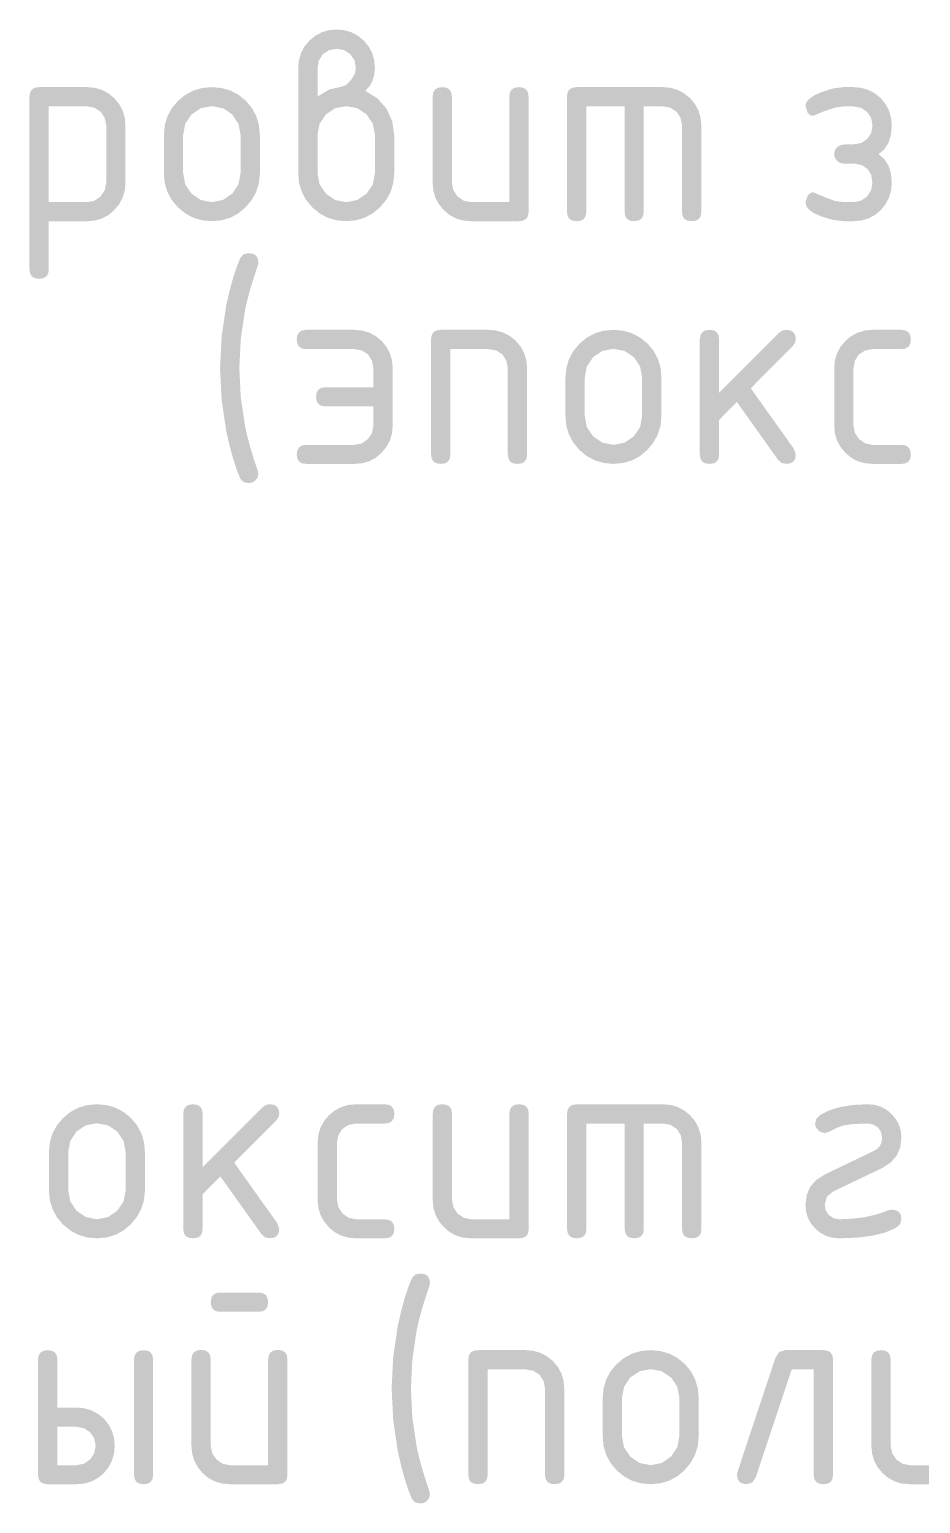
# Model space of a CAD drawing. Header units: millimetres. Extents: x 0 to 1189, y 0 to 841.
# Drawn here: x 1118.94 to 1133.01, y 693.88 to 717.15 of the extents above; entities that cross this region are included whole.
import ezdxf

# ---------------------------------------------------------------- set-up
doc = ezdxf.new("R2010")
doc.units = ezdxf.units.MM

msp = doc.modelspace()

# ---------------------------------------------------------------- hatches: boundary and pattern name
h = msp.add_hatch(color=7)
h.paths.add_polyline_path([(1123.490811, 716.096524), (1123.67471, 716.20725), (1123.842486, 716.244801), (1123.93385, 716.272293), (1124.016119, 716.350635), (1124.076546, 716.450129), (1124.096045, 716.549623), (1124.073996, 716.66717), (1124.007299, 716.7657), (1123.909045, 716.829985), (1123.791774, 716.850036), (1123.674021, 716.828332), (1123.575698, 716.7657), (1123.512584, 716.66717), (1123.490811, 716.549623)])
h.paths.add_polyline_path([(1124.244322, 716.18527), (1124.432286, 716.071237), (1124.57891, 715.906355), (1124.670549, 715.706677), (1124.701831, 715.49129), (1124.701831, 714.881646), (1124.687551, 714.731069), (1124.645055, 714.591087), (1124.574862, 714.462989), (1124.477486, 714.348069), (1124.362566, 714.251383), (1124.234469, 714.182705), (1124.094486, 714.141725), (1123.94391, 714.128135), (1123.791412, 714.141725), (1123.651214, 714.182705), (1123.523005, 714.251383), (1123.406475, 714.348069), (1123.309469, 714.46485), (1123.240628, 714.59274), (1123.199588, 714.731689), (1123.185989, 714.881646), (1123.185989, 716.549623), (1123.197142, 716.671786), (1123.230568, 716.784441), (1123.286215, 716.887587), (1123.364031, 716.981225), (1123.456988, 717.056724), (1123.558679, 717.111036), (1123.669981, 717.143851), (1123.791774, 717.154858), (1123.913937, 717.14379), (1124.026592, 717.110554), (1124.129738, 717.055096), (1124.223376, 716.977366), (1124.298642, 716.885959), (1124.35298, 716.783959), (1124.385924, 716.671726), (1124.397009, 716.549623), (1124.387491, 716.440836), (1124.358906, 716.343675), (1124.3112, 716.258401)])
h.paths.add_polyline_path([(1124.397009, 714.886056), (1124.397009, 715.49129), (1124.364694, 715.664854), (1124.265819, 715.8132), (1124.11892, 715.912074), (1123.94391, 715.944389), (1123.768899, 715.912074), (1123.622, 715.8132), (1123.523126, 715.664854), (1123.490811, 715.49129), (1123.490811, 714.886056), (1123.523126, 714.709184), (1123.622, 714.564146), (1123.768899, 714.463067), (1123.94391, 714.428547), (1124.11892, 714.463067), (1124.265819, 714.564146), (1124.364694, 714.710631)])
h = msp.add_hatch(color=7)
h.paths.add_polyline_path([(1118.942348, 716.096524), (1118.951865, 716.160853), (1118.980451, 716.20725), (1119.028157, 716.235353), (1119.095034, 716.244801), (1119.852404, 716.244801), (1119.974817, 716.233717), (1120.087153, 716.200773), (1120.18905, 716.146435), (1120.280147, 716.071168), (1120.357963, 715.977531), (1120.41361, 715.874385), (1120.447036, 715.76173), (1120.45819, 715.639567), (1120.45819, 714.733369), (1120.447036, 714.611206), (1120.41361, 714.498551), (1120.357963, 714.395405), (1120.280147, 714.301767), (1120.18905, 714.22464), (1120.087153, 714.170509), (1119.974817, 714.138599), (1119.852404, 714.128135), (1119.24717, 714.128135), (1119.24717, 713.366355), (1119.237661, 713.302027), (1119.209136, 713.25563), (1119.161594, 713.227526), (1119.095034, 713.218078), (1119.028157, 713.227526), (1118.980451, 713.25563), (1118.951865, 713.302027), (1118.942348, 713.366355)])
h.paths.add_polyline_path([(1119.24717, 715.939979), (1119.24717, 714.428547), (1119.852404, 714.428547), (1119.967953, 714.450871), (1120.064071, 714.517844), (1120.131044, 714.616098), (1120.153368, 714.733369), (1120.153368, 715.639567), (1120.131595, 715.756838), (1120.068481, 715.855092), (1119.970158, 715.91986), (1119.852404, 715.939979)])
h = msp.add_hatch(color=7)
h.paths.add_polyline_path([(1121.064168, 714.881646), (1121.064168, 715.48688), (1121.077768, 715.639386), (1121.118807, 715.779644), (1121.187649, 715.908017), (1121.284654, 716.024866), (1121.401185, 716.121553), (1121.529394, 716.190231), (1121.669592, 716.23121), (1121.822089, 716.244801), (1121.974586, 716.231271), (1122.114785, 716.190713), (1122.242994, 716.123181), (1122.359524, 716.028725), (1122.456529, 715.912126), (1122.525371, 715.783434), (1122.566411, 715.641927), (1122.58001, 715.48688), (1122.58001, 714.881646), (1122.56573, 714.731689), (1122.523235, 714.59274), (1122.453041, 714.46485), (1122.355666, 714.348069), (1122.240746, 714.251383), (1122.112649, 714.182705), (1121.972666, 714.141725), (1121.822089, 714.128135), (1121.669592, 714.141725), (1121.529394, 714.182705), (1121.401185, 714.251383), (1121.284654, 714.348069), (1121.187649, 714.46485), (1121.118807, 714.59274), (1121.077768, 714.731689)])
h.paths.add_polyline_path([(1122.275188, 714.886056), (1122.275188, 715.49129), (1122.242873, 715.664854), (1122.143999, 715.8132), (1121.9971, 715.912074), (1121.822089, 715.944389), (1121.647078, 715.912074), (1121.500179, 715.8132), (1121.401305, 715.664854), (1121.36899, 715.49129), (1121.36899, 714.886056), (1121.401305, 714.709184), (1121.500179, 714.564146), (1121.647078, 714.463067), (1121.822089, 714.428547), (1121.9971, 714.463067), (1122.143999, 714.564146), (1122.242873, 714.710631)])
h = msp.add_hatch(color=7)
h.dxf.hatch_style = 2
h.paths.add_polyline_path([(1126.823651, 716.096524), (1126.823651, 714.276411), (1126.814134, 714.210223), (1126.785548, 714.164032), (1126.737842, 714.136963), (1126.670964, 714.128135), (1125.913595, 714.128135), (1125.791182, 714.138599), (1125.678846, 714.170509), (1125.576948, 714.22464), (1125.485852, 714.301767), (1125.408035, 714.394785), (1125.352389, 714.496898), (1125.318962, 714.609346), (1125.307809, 714.733369), (1125.307809, 716.096524), (1125.317326, 716.160853), (1125.345912, 716.20725), (1125.393618, 716.235353), (1125.460496, 716.244801), (1125.527055, 716.235353), (1125.574597, 716.20725), (1125.603123, 716.160853), (1125.612631, 716.096524), (1125.612631, 714.733369), (1125.634955, 714.617752), (1125.701928, 714.517844), (1125.7997, 714.450871), (1125.913595, 714.428547), (1126.518829, 714.428547), (1126.518829, 716.096524), (1126.528337, 716.160853), (1126.556863, 716.20725), (1126.604405, 716.235353), (1126.670964, 716.244801), (1126.737842, 716.235353), (1126.785548, 716.20725), (1126.814134, 716.160853)])
h = msp.add_hatch(color=7)
h.dxf.hatch_style = 2
h.paths.add_polyline_path([(1127.582316, 716.244801), (1128.945471, 716.244801), (1129.066945, 716.233717), (1129.178084, 716.200773), (1129.279715, 716.146435), (1129.372663, 716.071168), (1129.450479, 715.977531), (1129.506126, 715.874385), (1129.539552, 715.76173), (1129.550706, 715.639567), (1129.550706, 714.276411), (1129.541189, 714.210223), (1129.512603, 714.164032), (1129.464897, 714.136963), (1129.398019, 714.128135), (1129.33146, 714.136963), (1129.283918, 714.164032), (1129.255392, 714.210223), (1129.245884, 714.276411), (1129.245884, 715.639567), (1129.224111, 715.756838), (1129.160997, 715.855092), (1129.062742, 715.91986), (1128.945471, 715.939979), (1128.640649, 715.939979), (1128.640649, 714.276411), (1128.631132, 714.210223), (1128.602547, 714.164032), (1128.554841, 714.136963), (1128.487963, 714.128135), (1128.423867, 714.136963), (1128.377444, 714.164032), (1128.349211, 714.210223), (1128.339686, 714.276411), (1128.339686, 715.939979), (1127.734451, 715.939979), (1127.734451, 714.276411), (1127.724943, 714.210223), (1127.696418, 714.164032), (1127.648875, 714.136963), (1127.582316, 714.128135), (1127.515438, 714.136963), (1127.467732, 714.164032), (1127.439146, 714.210223), (1127.429629, 714.276411), (1127.429629, 716.096524), (1127.439146, 716.160853), (1127.467732, 716.20725), (1127.515438, 716.235353)])
h = msp.add_hatch(color=7)
h.dxf.hatch_style = 2
h.paths.add_polyline_path([(1132.253429, 714.733369), (1132.233861, 714.859322), (1132.172952, 714.953855), (1132.097022, 715.00815), (1131.99546, 715.034332), (1131.800881, 715.034332), (1131.73825, 715.049422), (1131.695048, 715.080635), (1131.660459, 715.128797), (1131.648195, 715.186468), (1131.660459, 715.247791), (1131.695048, 715.296711), (1131.754441, 715.330817), (1131.842774, 715.343013), (1131.889627, 715.343013), (1131.940339, 715.338603), (1132.074215, 715.360928), (1132.172952, 715.4279), (1132.233861, 715.522571), (1132.253429, 715.639567), (1132.233379, 715.756838), (1132.169093, 715.855092), (1132.070563, 715.91986), (1131.953017, 715.939979), (1131.800881, 715.939979), (1131.660528, 715.920962), (1131.49165, 715.863911), (1131.41075, 715.830632), (1131.35295, 715.806861), (1131.319024, 715.792598), (1131.267856, 715.800866), (1131.229271, 715.842414), (1131.195096, 715.948247), (1131.210935, 716.007047), (1131.258141, 716.062693), (1131.33625, 716.115136), (1131.444796, 716.164324), (1131.635448, 716.225233), (1131.800881, 716.244801), (1131.953017, 716.244801), (1132.07518, 716.233717), (1132.187835, 716.200773), (1132.290981, 716.146435), (1132.384618, 716.071168), (1132.460118, 715.977531), (1132.51443, 715.874385), (1132.547244, 715.76173), (1132.558251, 715.639567), (1132.545478, 715.491953), (1132.506919, 715.366922), (1132.442212, 715.264939), (1132.350994, 715.186468), (1132.442212, 715.107997), (1132.506919, 715.006014), (1132.545478, 714.880983), (1132.558251, 714.733369), (1132.547244, 714.611206), (1132.51443, 714.498551), (1132.460118, 714.395405), (1132.384618, 714.301767), (1132.290981, 714.22464), (1132.187835, 714.170509), (1132.07518, 714.138599), (1131.953017, 714.128135), (1131.800881, 714.128135), (1131.631865, 714.147152), (1131.440938, 714.204202), (1131.332762, 714.253459), (1131.256005, 714.306384), (1131.210254, 714.36334), (1131.195096, 714.424688), (1131.229271, 714.530522), (1131.268339, 714.570416), (1131.313607, 714.585092), (1131.32731, 714.580338), (1131.362045, 714.566075), (1131.418174, 714.542304), (1131.496059, 714.509024), (1131.661079, 714.448115), (1131.800881, 714.428547), (1131.953017, 714.428547), (1132.070563, 714.450871), (1132.169093, 714.517844), (1132.231932, 714.616098)])
h = msp.add_hatch(color=7)
h.dxf.hatch_style = 2
h.paths.add_polyline_path([(1122.256082, 711.807644), (1122.278406, 711.350962), (1122.345378, 710.897588), (1122.376927, 710.751266), (1122.420826, 710.585669), (1122.476611, 710.400331), (1122.543816, 710.194788), (1122.557045, 710.139667), (1122.546228, 710.083649), (1122.510192, 710.033833), (1122.462029, 710.001449), (1122.404358, 709.99139), (1122.324501, 710.007719), (1122.273169, 710.059189), (1122.213698, 710.209085), (1122.156243, 710.385646), (1122.101164, 710.588459), (1122.048825, 710.81711), (1121.976271, 711.30907), (1121.95126, 711.807644), (1121.976271, 712.306012), (1122.048825, 712.798178), (1122.101164, 713.026682), (1122.156243, 713.228884), (1122.213698, 713.40411), (1122.273169, 713.551689), (1122.324501, 713.606535), (1122.404358, 713.623347), (1122.471004, 713.613839), (1122.518736, 713.585313), (1122.547451, 713.537771), (1122.557045, 713.471212), (1122.543816, 713.41609), (1122.476611, 713.213019), (1122.420826, 713.028861), (1122.376927, 712.863721), (1122.345378, 712.7177), (1122.278406, 712.264326)])
h = msp.add_hatch(color=7)
h.dxf.hatch_style = 2
h.paths.add_polyline_path([(1124.373364, 711.20241), (1123.615443, 711.20241), (1123.551114, 711.211918), (1123.504717, 711.240444), (1123.476614, 711.287986), (1123.467166, 711.354545), (1123.476614, 711.421104), (1123.504717, 711.468647), (1123.551114, 711.497172), (1123.615443, 711.506681), (1124.373364, 711.506681), (1124.373364, 711.807644), (1124.351591, 711.924915), (1124.288477, 712.023169), (1124.190154, 712.087937), (1124.0724, 712.108056), (1123.315031, 712.108056), (1123.248153, 712.117573), (1123.200447, 712.146159), (1123.171861, 712.193865), (1123.162344, 712.260743), (1123.171861, 712.327302), (1123.200447, 712.374845), (1123.248153, 712.40337), (1123.315031, 712.412878), (1124.0724, 712.412878), (1124.194813, 712.401794), (1124.307149, 712.36885), (1124.409046, 712.314512), (1124.500143, 712.239246), (1124.577959, 712.145608), (1124.633606, 712.042462), (1124.667032, 711.929807), (1124.678186, 711.807644), (1124.678186, 710.901446), (1124.667032, 710.777423), (1124.633606, 710.664975), (1124.577959, 710.562862), (1124.500143, 710.469845), (1124.409046, 710.392717), (1124.307149, 710.338586), (1124.194813, 710.306676), (1124.0724, 710.296212), (1123.315031, 710.296212), (1123.248153, 710.30504), (1123.200447, 710.33211), (1123.171861, 710.3783), (1123.162344, 710.444489), (1123.171861, 710.511048), (1123.200447, 710.55859), (1123.248153, 710.587116), (1123.315031, 710.596624), (1124.0724, 710.596624), (1124.187949, 710.618948), (1124.284067, 710.685921), (1124.35104, 710.784175), (1124.373364, 710.901446)])
h = msp.add_hatch(color=7)
h.dxf.hatch_style = 2
h.paths.add_polyline_path([(1125.284022, 710.444489), (1125.284022, 712.264602), (1125.293539, 712.32893), (1125.322124, 712.375327), (1125.36983, 712.40343), (1125.436708, 712.412878), (1126.194078, 712.412878), (1126.31401, 712.401794), (1126.42552, 712.36885), (1126.528244, 712.314512), (1126.621821, 712.239246), (1126.699637, 712.145608), (1126.755284, 712.042462), (1126.78871, 711.929807), (1126.799864, 711.807644), (1126.799864, 710.444489), (1126.790347, 710.3783), (1126.761761, 710.33211), (1126.714055, 710.30504), (1126.647177, 710.296212), (1126.580618, 710.30504), (1126.533075, 710.33211), (1126.50455, 710.3783), (1126.495042, 710.444489), (1126.495042, 711.807644), (1126.473269, 711.924915), (1126.410154, 712.023169), (1126.311831, 712.087937), (1126.194078, 712.108056), (1125.588844, 712.108056), (1125.588844, 710.444489), (1125.579335, 710.3783), (1125.55081, 710.33211), (1125.503267, 710.30504), (1125.436708, 710.296212), (1125.36983, 710.30504), (1125.322124, 710.33211), (1125.293539, 710.3783)])
h = msp.add_hatch(color=7)
h.paths.add_polyline_path([(1127.405699, 711.049723), (1127.405699, 711.654957), (1127.419299, 711.807463), (1127.460339, 711.947722), (1127.52918, 712.076095), (1127.626185, 712.192944), (1127.742716, 712.28963), (1127.870925, 712.358308), (1128.011123, 712.399288), (1128.16362, 712.412878), (1128.316117, 712.399348), (1128.456316, 712.35879), (1128.584525, 712.291258), (1128.701055, 712.196802), (1128.79806, 712.080203), (1128.866902, 711.951511), (1128.907942, 711.810004), (1128.921541, 711.654957), (1128.921541, 711.049723), (1128.907261, 710.899767), (1128.864766, 710.760817), (1128.794572, 710.632927), (1128.697197, 710.516147), (1128.582277, 710.41946), (1128.45418, 710.350782), (1128.314197, 710.309803), (1128.16362, 710.296212), (1128.011123, 710.309803), (1127.870925, 710.350782), (1127.742716, 710.41946), (1127.626185, 710.516147), (1127.52918, 710.632927), (1127.460339, 710.760817), (1127.419299, 710.899767)])
h.paths.add_polyline_path([(1128.616719, 711.054133), (1128.616719, 711.659367), (1128.584404, 711.832931), (1128.48553, 711.981277), (1128.338631, 712.080151), (1128.16362, 712.112466), (1127.988609, 712.080151), (1127.841711, 711.981277), (1127.742836, 711.832931), (1127.710521, 711.659367), (1127.710521, 711.054133), (1127.742836, 710.877262), (1127.841711, 710.732223), (1127.988609, 710.631144), (1128.16362, 710.596624), (1128.338631, 710.631144), (1128.48553, 710.732223), (1128.584404, 710.878709)])
h = msp.add_hatch(color=7)
h.dxf.hatch_style = 2
h.paths.add_polyline_path([(1129.832199, 711.417935), (1130.784699, 712.370435), (1130.831208, 712.402819), (1130.890532, 712.412878), (1130.95741, 712.40343), (1131.005116, 712.375327), (1131.033702, 712.32893), (1131.043219, 712.264602), (1131.030955, 712.206931), (1130.996366, 712.158768), (1130.3316, 711.490144), (1131.013453, 710.533234), (1131.043219, 710.444489), (1131.033702, 710.3783), (1131.005116, 710.33211), (1130.95741, 710.30504), (1130.890532, 710.296212), (1130.817634, 710.31199), (1130.763753, 710.359602), (1130.111665, 711.274068), (1129.832199, 710.990743), (1129.832199, 710.444489), (1129.822691, 710.3783), (1129.794165, 710.33211), (1129.746623, 710.30504), (1129.680064, 710.296212), (1129.613186, 710.30504), (1129.56548, 710.33211), (1129.536894, 710.3783), (1129.527377, 710.444489), (1129.527377, 712.264602), (1129.536894, 712.32893), (1129.56548, 712.375327), (1129.613186, 712.40343), (1129.680064, 712.412878), (1129.746623, 712.40343), (1129.794165, 712.375327), (1129.822691, 712.32893), (1129.832199, 712.264602)])
h = msp.add_hatch(color=7)
h.dxf.hatch_style = 2
h.paths.add_polyline_path([(1131.953877, 711.807644), (1131.953877, 710.901446), (1131.976201, 710.785829), (1132.043174, 710.685921), (1132.140945, 710.618948), (1132.25484, 710.596624), (1132.707388, 710.596624), (1132.774266, 710.587116), (1132.821972, 710.55859), (1132.850558, 710.511048), (1132.860075, 710.444489), (1132.850558, 710.3783), (1132.821972, 710.33211), (1132.774266, 710.30504), (1132.707388, 710.296212), (1132.25484, 710.296212), (1132.132427, 710.306676), (1132.020092, 710.338586), (1131.918194, 710.392717), (1131.827097, 710.469845), (1131.749281, 710.562862), (1131.693634, 710.664975), (1131.660208, 710.777423), (1131.649055, 710.901446), (1131.649055, 711.807644), (1131.660208, 711.929807), (1131.693634, 712.042462), (1131.749281, 712.145608), (1131.827097, 712.239246), (1131.918194, 712.314512), (1132.020092, 712.36885), (1132.132427, 712.401794), (1132.25484, 712.412878), (1132.707388, 712.412878), (1132.774266, 712.40337), (1132.821972, 712.374845), (1132.850558, 712.327302), (1132.860075, 712.260743), (1132.850558, 712.193865), (1132.821972, 712.146159), (1132.774266, 712.117573), (1132.707388, 712.108056), (1132.25484, 712.108056), (1132.137087, 712.086283), (1132.038764, 712.023169), (1131.97565, 711.924915)])
h = msp.add_hatch(color=7)
h.paths.add_polyline_path([(1119.249367, 698.822814), (1119.249367, 699.428048), (1119.262966, 699.580554), (1119.304006, 699.720813), (1119.372847, 699.849185), (1119.469853, 699.966034), (1119.586383, 700.062721), (1119.714592, 700.131399), (1119.85479, 700.172378), (1120.007288, 700.185969), (1120.159785, 700.172439), (1120.299983, 700.131881), (1120.428192, 700.064349), (1120.544722, 699.969893), (1120.641728, 699.853294), (1120.710569, 699.724602), (1120.751609, 699.583095), (1120.765209, 699.428048), (1120.765209, 698.822814), (1120.750929, 698.672858), (1120.708433, 698.533908), (1120.63824, 698.406018), (1120.540864, 698.289238), (1120.425944, 698.192551), (1120.297847, 698.123873), (1120.157864, 698.082894), (1120.007288, 698.069303), (1119.85479, 698.082894), (1119.714592, 698.123873), (1119.586383, 698.192551), (1119.469853, 698.289238), (1119.372847, 698.406018), (1119.304006, 698.533908), (1119.262966, 698.672858)])
h.paths.add_polyline_path([(1120.460387, 698.827224), (1120.460387, 699.432458), (1120.428072, 699.606022), (1120.329197, 699.754368), (1120.182298, 699.853242), (1120.007288, 699.885557), (1119.832277, 699.853242), (1119.685378, 699.754368), (1119.586504, 699.606022), (1119.554189, 699.432458), (1119.554189, 698.827224), (1119.586504, 698.650353), (1119.685378, 698.505314), (1119.832277, 698.404235), (1120.007288, 698.369715), (1120.182298, 698.404235), (1120.329197, 698.505314), (1120.428072, 698.651799)])
h = msp.add_hatch(color=7)
h.dxf.hatch_style = 2
h.paths.add_polyline_path([(1121.675954, 699.191026), (1122.628454, 700.143526), (1122.674963, 700.17591), (1122.734288, 700.185969), (1122.801166, 700.176521), (1122.848872, 700.148418), (1122.877457, 700.102021), (1122.886974, 700.037692), (1122.87471, 699.980022), (1122.840121, 699.931859), (1122.175355, 699.263235), (1122.857209, 698.306325), (1122.886974, 698.21758), (1122.877457, 698.151391), (1122.848872, 698.105201), (1122.801166, 698.078131), (1122.734288, 698.069303), (1122.66139, 698.085081), (1122.607508, 698.132692), (1121.955421, 699.047159), (1121.675954, 698.763834), (1121.675954, 698.21758), (1121.666446, 698.151391), (1121.637921, 698.105201), (1121.590378, 698.078131), (1121.523819, 698.069303), (1121.456941, 698.078131), (1121.409235, 698.105201), (1121.380649, 698.151391), (1121.371132, 698.21758), (1121.371132, 700.037692), (1121.380649, 700.102021), (1121.409235, 700.148418), (1121.456941, 700.176521), (1121.523819, 700.185969), (1121.590378, 700.176521), (1121.637921, 700.148418), (1121.666446, 700.102021), (1121.675954, 700.037692)])
h = msp.add_hatch(color=7)
h.dxf.hatch_style = 2
h.paths.add_polyline_path([(1123.79772, 699.580735), (1123.79772, 698.674537), (1123.820045, 698.55892), (1123.887017, 698.459012), (1123.984789, 698.392039), (1124.098684, 698.369715), (1124.551232, 698.369715), (1124.61811, 698.360207), (1124.665815, 698.331681), (1124.694401, 698.284139), (1124.703918, 698.21758), (1124.694401, 698.151391), (1124.665815, 698.105201), (1124.61811, 698.078131), (1124.551232, 698.069303), (1124.098684, 698.069303), (1123.976271, 698.079767), (1123.863935, 698.111677), (1123.762038, 698.165808), (1123.670941, 698.242936), (1123.593125, 698.335953), (1123.537478, 698.438066), (1123.504052, 698.550514), (1123.492898, 698.674537), (1123.492898, 699.580735), (1123.504052, 699.702898), (1123.537478, 699.815553), (1123.593125, 699.918699), (1123.670941, 700.012337), (1123.762038, 700.087603), (1123.863935, 700.141941), (1123.976271, 700.174885), (1124.098684, 700.185969), (1124.551232, 700.185969), (1124.61811, 700.176461), (1124.665815, 700.147936), (1124.694401, 700.100393), (1124.703918, 700.033834), (1124.694401, 699.966956), (1124.665815, 699.91925), (1124.61811, 699.890664), (1124.551232, 699.881147), (1124.098684, 699.881147), (1123.98093, 699.859374), (1123.882607, 699.79626), (1123.819493, 699.698006)])
h = msp.add_hatch(color=7)
h.dxf.hatch_style = 2
h.paths.add_polyline_path([(1126.825563, 700.037692), (1126.825563, 698.21758), (1126.816046, 698.151391), (1126.78746, 698.105201), (1126.739755, 698.078131), (1126.672877, 698.069303), (1125.915507, 698.069303), (1125.793094, 698.079767), (1125.680758, 698.111677), (1125.578861, 698.165808), (1125.487764, 698.242936), (1125.409948, 698.335953), (1125.354301, 698.438066), (1125.320875, 698.550514), (1125.309721, 698.674537), (1125.309721, 700.037692), (1125.319238, 700.102021), (1125.347824, 700.148418), (1125.39553, 700.176521), (1125.462408, 700.185969), (1125.528967, 700.176521), (1125.576509, 700.148418), (1125.605035, 700.102021), (1125.614543, 700.037692), (1125.614543, 698.674537), (1125.636868, 698.55892), (1125.70384, 698.459012), (1125.801612, 698.392039), (1125.915507, 698.369715), (1126.520741, 698.369715), (1126.520741, 700.037692), (1126.53025, 700.102021), (1126.558775, 700.148418), (1126.606317, 700.176521), (1126.672877, 700.185969), (1126.739755, 700.176521), (1126.78746, 700.148418), (1126.816046, 700.102021)])
h = msp.add_hatch(color=7)
h.dxf.hatch_style = 2
h.paths.add_polyline_path([(1127.584174, 700.185969), (1128.947329, 700.185969), (1129.068803, 700.174885), (1129.179942, 700.141941), (1129.281572, 700.087603), (1129.374521, 700.012337), (1129.452337, 699.918699), (1129.507984, 699.815553), (1129.54141, 699.702898), (1129.552563, 699.580735), (1129.552563, 698.21758), (1129.543046, 698.151391), (1129.514461, 698.105201), (1129.466755, 698.078131), (1129.399877, 698.069303), (1129.333318, 698.078131), (1129.285775, 698.105201), (1129.25725, 698.151391), (1129.247741, 698.21758), (1129.247741, 699.580735), (1129.225968, 699.698006), (1129.162854, 699.79626), (1129.0646, 699.861028), (1128.947329, 699.881147), (1128.642507, 699.881147), (1128.642507, 698.21758), (1128.63299, 698.151391), (1128.604404, 698.105201), (1128.556698, 698.078131), (1128.48982, 698.069303), (1128.425724, 698.078131), (1128.379302, 698.105201), (1128.351069, 698.151391), (1128.341544, 698.21758), (1128.341544, 699.881147), (1127.736309, 699.881147), (1127.736309, 698.21758), (1127.726801, 698.151391), (1127.698275, 698.105201), (1127.650733, 698.078131), (1127.584174, 698.069303), (1127.517296, 698.078131), (1127.46959, 698.105201), (1127.441004, 698.151391), (1127.431487, 698.21758), (1127.431487, 700.037692), (1127.441004, 700.102021), (1127.46959, 700.148418), (1127.517296, 700.176521)])
h = msp.add_hatch(color=7)
h.dxf.hatch_style = 2
h.paths.add_polyline_path([(1132.558216, 698.522402), (1132.625094, 698.512885), (1132.6728, 698.484299), (1132.701385, 698.436593), (1132.710903, 698.369715), (1132.68913, 698.29413), (1132.626015, 698.234667), (1132.460229, 698.16232), (1132.254703, 698.110644), (1132.009386, 698.079638), (1131.724227, 698.069303), (1131.619651, 698.078811), (1131.522207, 698.107337), (1131.432617, 698.154879), (1131.351606, 698.221438), (1131.282497, 698.302518), (1131.233646, 698.39259), (1131.204638, 698.491344), (1131.195061, 698.598469), (1131.214164, 698.752293), (1131.271404, 698.883585), (1131.366678, 698.991934), (1131.499883, 699.076924), (1132.283159, 699.453404), (1132.336317, 699.489371), (1132.374799, 699.534433), (1132.398191, 699.58983), (1132.40608, 699.656803), (1132.390095, 699.743481), (1132.342691, 699.817758), (1132.266761, 699.865369), (1132.181736, 699.881147), (1131.9556, 699.874326), (1131.796436, 699.851382), (1131.688467, 699.813486), (1131.567682, 699.749958), (1131.499883, 699.73287), (1131.442212, 699.74293), (1131.394049, 699.775314), (1131.358289, 699.826577), (1131.347747, 699.881147), (1131.367315, 699.956802), (1131.428225, 700.016746), (1131.574951, 700.091324), (1131.74917, 700.144146), (1131.951293, 700.175574), (1132.181736, 700.185969), (1132.286312, 700.176461), (1132.383756, 700.147936), (1132.473346, 700.100393), (1132.554357, 700.033834), (1132.623466, 699.951126), (1132.672317, 699.861235), (1132.701325, 699.763385), (1132.710903, 699.656803), (1132.691799, 699.502979), (1132.634559, 699.371687), (1132.539285, 699.263338), (1132.40608, 699.178348), (1131.627213, 698.805726), (1131.531715, 698.722975), (1131.499883, 698.598469), (1131.515868, 698.511791), (1131.563272, 698.437515), (1131.637549, 698.387698), (1131.724227, 698.369715), (1131.939425, 698.378491), (1132.140257, 698.404786), (1132.326826, 698.448547), (1132.499236, 698.509724)])
h = msp.add_hatch(color=7)
h.dxf.hatch_style = 2
h.paths.add_polyline_path([(1124.965511, 695.698407), (1124.987835, 695.241725), (1125.054807, 694.788351), (1125.086356, 694.642029), (1125.130255, 694.476432), (1125.18604, 694.291094), (1125.253245, 694.085551), (1125.266474, 694.03043), (1125.255657, 693.974412), (1125.219621, 693.924596), (1125.171458, 693.892213), (1125.113787, 693.882153), (1125.03393, 693.898483), (1124.982598, 693.949952), (1124.923127, 694.099848), (1124.865672, 694.27641), (1124.810593, 694.479222), (1124.758254, 694.707873), (1124.6857, 695.199833), (1124.660689, 695.698407), (1124.6857, 696.196775), (1124.758254, 696.688941), (1124.810593, 696.917446), (1124.865672, 697.119647), (1124.923127, 697.294873), (1124.982598, 697.442452), (1125.03393, 697.497298), (1125.113787, 697.51411), (1125.180433, 697.504602), (1125.228165, 697.476076), (1125.25688, 697.428534), (1125.266474, 697.361975), (1125.253245, 697.306853), (1125.18604, 697.103782), (1125.130255, 696.919625), (1125.086356, 696.754484), (1125.054807, 696.608464), (1124.987835, 696.155089)])
h = msp.add_hatch(color=7)
h.paths.add_polyline_path([(1123.015896, 696.155365), (1123.015896, 694.335252), (1123.006379, 694.269063), (1122.977793, 694.222873), (1122.930087, 694.195803), (1122.863209, 694.186975), (1122.10584, 694.186975), (1121.983427, 694.197439), (1121.871091, 694.22935), (1121.769194, 694.283481), (1121.678097, 694.360608), (1121.600281, 694.454245), (1121.544634, 694.557392), (1121.511208, 694.670046), (1121.500054, 694.792209), (1121.500054, 696.155365), (1121.509571, 696.222243), (1121.538157, 696.269949), (1121.585863, 696.298534), (1121.652741, 696.308051), (1121.7193, 696.298534), (1121.766842, 696.269949), (1121.795368, 696.222243), (1121.804876, 696.155365), (1121.804876, 694.792209), (1121.8272, 694.677074), (1121.894173, 694.580543), (1121.991945, 694.510194), (1122.10584, 694.487387), (1122.711074, 694.487387), (1122.711074, 696.155365), (1122.720582, 696.222243), (1122.749108, 696.269949), (1122.79665, 696.298534), (1122.863209, 696.308051), (1122.930087, 696.298534), (1122.977793, 696.269949), (1123.006379, 696.222243)])
h.paths.add_polyline_path([(1122.558387, 696.908876), (1121.953153, 696.908876), (1121.888824, 696.918393), (1121.842428, 696.946979), (1121.814324, 696.994685), (1121.804876, 697.061563), (1121.814324, 697.128122), (1121.842428, 697.175664), (1121.888824, 697.20419), (1121.953153, 697.213698), (1122.558387, 697.213698), (1122.625265, 697.20419), (1122.672971, 697.175664), (1122.701557, 697.128122), (1122.711074, 697.061563), (1122.701557, 696.994685), (1122.672971, 696.946979), (1122.625265, 696.918393)])
h = msp.add_hatch(color=7)
h.paths.add_polyline_path([(1120.288808, 694.792209), (1120.277723, 694.670046), (1120.244779, 694.557392), (1120.190442, 694.454245), (1120.115175, 694.360608), (1120.021537, 694.283481), (1119.918391, 694.22935), (1119.805736, 694.197439), (1119.683573, 694.186975), (1119.230474, 694.186975), (1119.163597, 694.195803), (1119.115891, 694.222873), (1119.087305, 694.269063), (1119.077788, 694.335252), (1119.077788, 696.155365), (1119.087305, 696.219693), (1119.115891, 696.26609), (1119.163597, 696.294193), (1119.230474, 696.303642), (1119.297034, 696.294193), (1119.344576, 696.26609), (1119.373101, 696.219693), (1119.38261, 696.155365), (1119.38261, 695.397444), (1119.683573, 695.397444), (1119.805736, 695.386445), (1119.918391, 695.353691), (1120.021537, 695.299543), (1120.115175, 695.224362), (1120.190442, 695.130638), (1120.244779, 695.027303), (1120.277723, 694.914458)])
h.paths.add_polyline_path([(1119.987844, 694.792209), (1119.965796, 694.909756), (1119.899099, 695.008286), (1119.800844, 695.0714), (1119.683573, 695.093173), (1119.38261, 695.093173), (1119.38261, 694.487387), (1119.683573, 694.487387), (1119.800844, 694.509711), (1119.899099, 694.576684), (1119.965796, 694.674938)])
h.paths.add_polyline_path([(1120.59363, 696.155365), (1120.603138, 696.219693), (1120.631664, 696.26609), (1120.679206, 696.294193), (1120.745765, 696.303642), (1120.810094, 696.294193), (1120.856491, 696.26609), (1120.884594, 696.219693), (1120.894042, 696.155365), (1120.894042, 694.335252), (1120.884594, 694.269063), (1120.856491, 694.222873), (1120.810094, 694.195803), (1120.745765, 694.186975), (1120.679206, 694.195803), (1120.631664, 694.222873), (1120.603138, 694.269063), (1120.59363, 694.335252)])
h = msp.add_hatch(color=7)
h.dxf.hatch_style = 2
h.paths.add_polyline_path([(1125.871654, 694.335252), (1125.871654, 696.155365), (1125.881171, 696.219693), (1125.909757, 696.26609), (1125.957463, 696.294193), (1126.02434, 696.303642), (1126.78171, 696.303642), (1126.901643, 696.292557), (1127.013152, 696.259613), (1127.115876, 696.205275), (1127.209453, 696.130009), (1127.287269, 696.036371), (1127.342916, 695.933225), (1127.376342, 695.82057), (1127.387496, 695.698407), (1127.387496, 694.335252), (1127.377979, 694.269063), (1127.349393, 694.222873), (1127.301687, 694.195803), (1127.234809, 694.186975), (1127.16825, 694.195803), (1127.120708, 694.222873), (1127.092182, 694.269063), (1127.082674, 694.335252), (1127.082674, 695.698407), (1127.060901, 695.815678), (1126.997787, 695.913932), (1126.899464, 695.9787), (1126.78171, 695.99882), (1126.176476, 695.99882), (1126.176476, 694.335252), (1126.166967, 694.269063), (1126.138442, 694.222873), (1126.0909, 694.195803), (1126.02434, 694.186975), (1125.957463, 694.195803), (1125.909757, 694.222873), (1125.881171, 694.269063)])
h = msp.add_hatch(color=7)
h.paths.add_polyline_path([(1127.993213, 694.940486), (1127.993213, 695.545721), (1128.006812, 695.698226), (1128.047852, 695.838485), (1128.116693, 695.966858), (1128.213699, 696.083707), (1128.330229, 696.180393), (1128.458438, 696.249071), (1128.598636, 696.290051), (1128.751134, 696.303642), (1128.903631, 696.290111), (1129.043829, 696.249554), (1129.172038, 696.182021), (1129.288568, 696.087565), (1129.385574, 695.970966), (1129.454415, 695.842274), (1129.495455, 695.700767), (1129.509055, 695.545721), (1129.509055, 694.940486), (1129.494775, 694.79053), (1129.452279, 694.65158), (1129.382086, 694.52369), (1129.28471, 694.40691), (1129.16979, 694.310223), (1129.041693, 694.241545), (1128.90171, 694.200566), (1128.751134, 694.186975), (1128.598636, 694.200566), (1128.458438, 694.241545), (1128.330229, 694.310223), (1128.213699, 694.40691), (1128.116693, 694.52369), (1128.047852, 694.65158), (1128.006812, 694.79053)])
h.paths.add_polyline_path([(1129.204232, 694.944896), (1129.204232, 695.55013), (1129.171918, 695.723694), (1129.073043, 695.87204), (1128.926144, 695.970914), (1128.751134, 696.003229), (1128.576123, 695.970914), (1128.429224, 695.87204), (1128.33035, 695.723694), (1128.298035, 695.55013), (1128.298035, 694.944896), (1128.33035, 694.768025), (1128.429224, 694.622986), (1128.576123, 694.521907), (1128.751134, 694.487387), (1128.926144, 694.521907), (1129.073043, 694.622986), (1129.171918, 694.769472)])
h = msp.add_hatch(color=7)
h.dxf.hatch_style = 2
h.paths.add_polyline_path([(1130.872692, 696.303642), (1131.477927, 696.303642), (1131.544805, 696.294193), (1131.59251, 696.26609), (1131.621096, 696.219693), (1131.630613, 696.155365), (1131.630613, 694.335252), (1131.621096, 694.269063), (1131.59251, 694.222873), (1131.544805, 694.195803), (1131.477927, 694.186975), (1131.411367, 694.195803), (1131.363825, 694.222873), (1131.3353, 694.269063), (1131.325791, 694.335252), (1131.325791, 695.99882), (1130.978526, 695.99882), (1130.406915, 694.288398), (1130.356204, 694.212262), (1130.267458, 694.186975), (1130.20058, 694.196483), (1130.152874, 694.225009), (1130.124288, 694.272551), (1130.114771, 694.33911), (1130.123591, 694.385964), (1130.720557, 696.180721), (1130.780501, 696.274014)])
h = msp.add_hatch(color=7)
h.dxf.hatch_style = 2
h.paths.add_polyline_path([(1133.752172, 696.155365), (1133.752172, 694.335252), (1133.742655, 694.269063), (1133.714069, 694.222873), (1133.666363, 694.195803), (1133.599485, 694.186975), (1132.842116, 694.186975), (1132.719703, 694.197439), (1132.607367, 694.22935), (1132.505469, 694.283481), (1132.414372, 694.360608), (1132.336556, 694.453625), (1132.280909, 694.555738), (1132.247483, 694.668186), (1132.23633, 694.792209), (1132.23633, 696.155365), (1132.245847, 696.219693), (1132.274433, 696.26609), (1132.322139, 696.294193), (1132.389017, 696.303642), (1132.455576, 696.294193), (1132.503118, 696.26609), (1132.531643, 696.219693), (1132.541152, 696.155365), (1132.541152, 694.792209), (1132.563476, 694.676592), (1132.630449, 694.576684), (1132.728221, 694.509711), (1132.842116, 694.487387), (1133.44735, 694.487387), (1133.44735, 696.155365), (1133.456858, 696.219693), (1133.485384, 696.26609), (1133.532926, 696.294193), (1133.599485, 696.303642), (1133.666363, 696.294193), (1133.714069, 696.26609), (1133.742655, 696.219693)])

doc.saveas('drawing.dxf')
